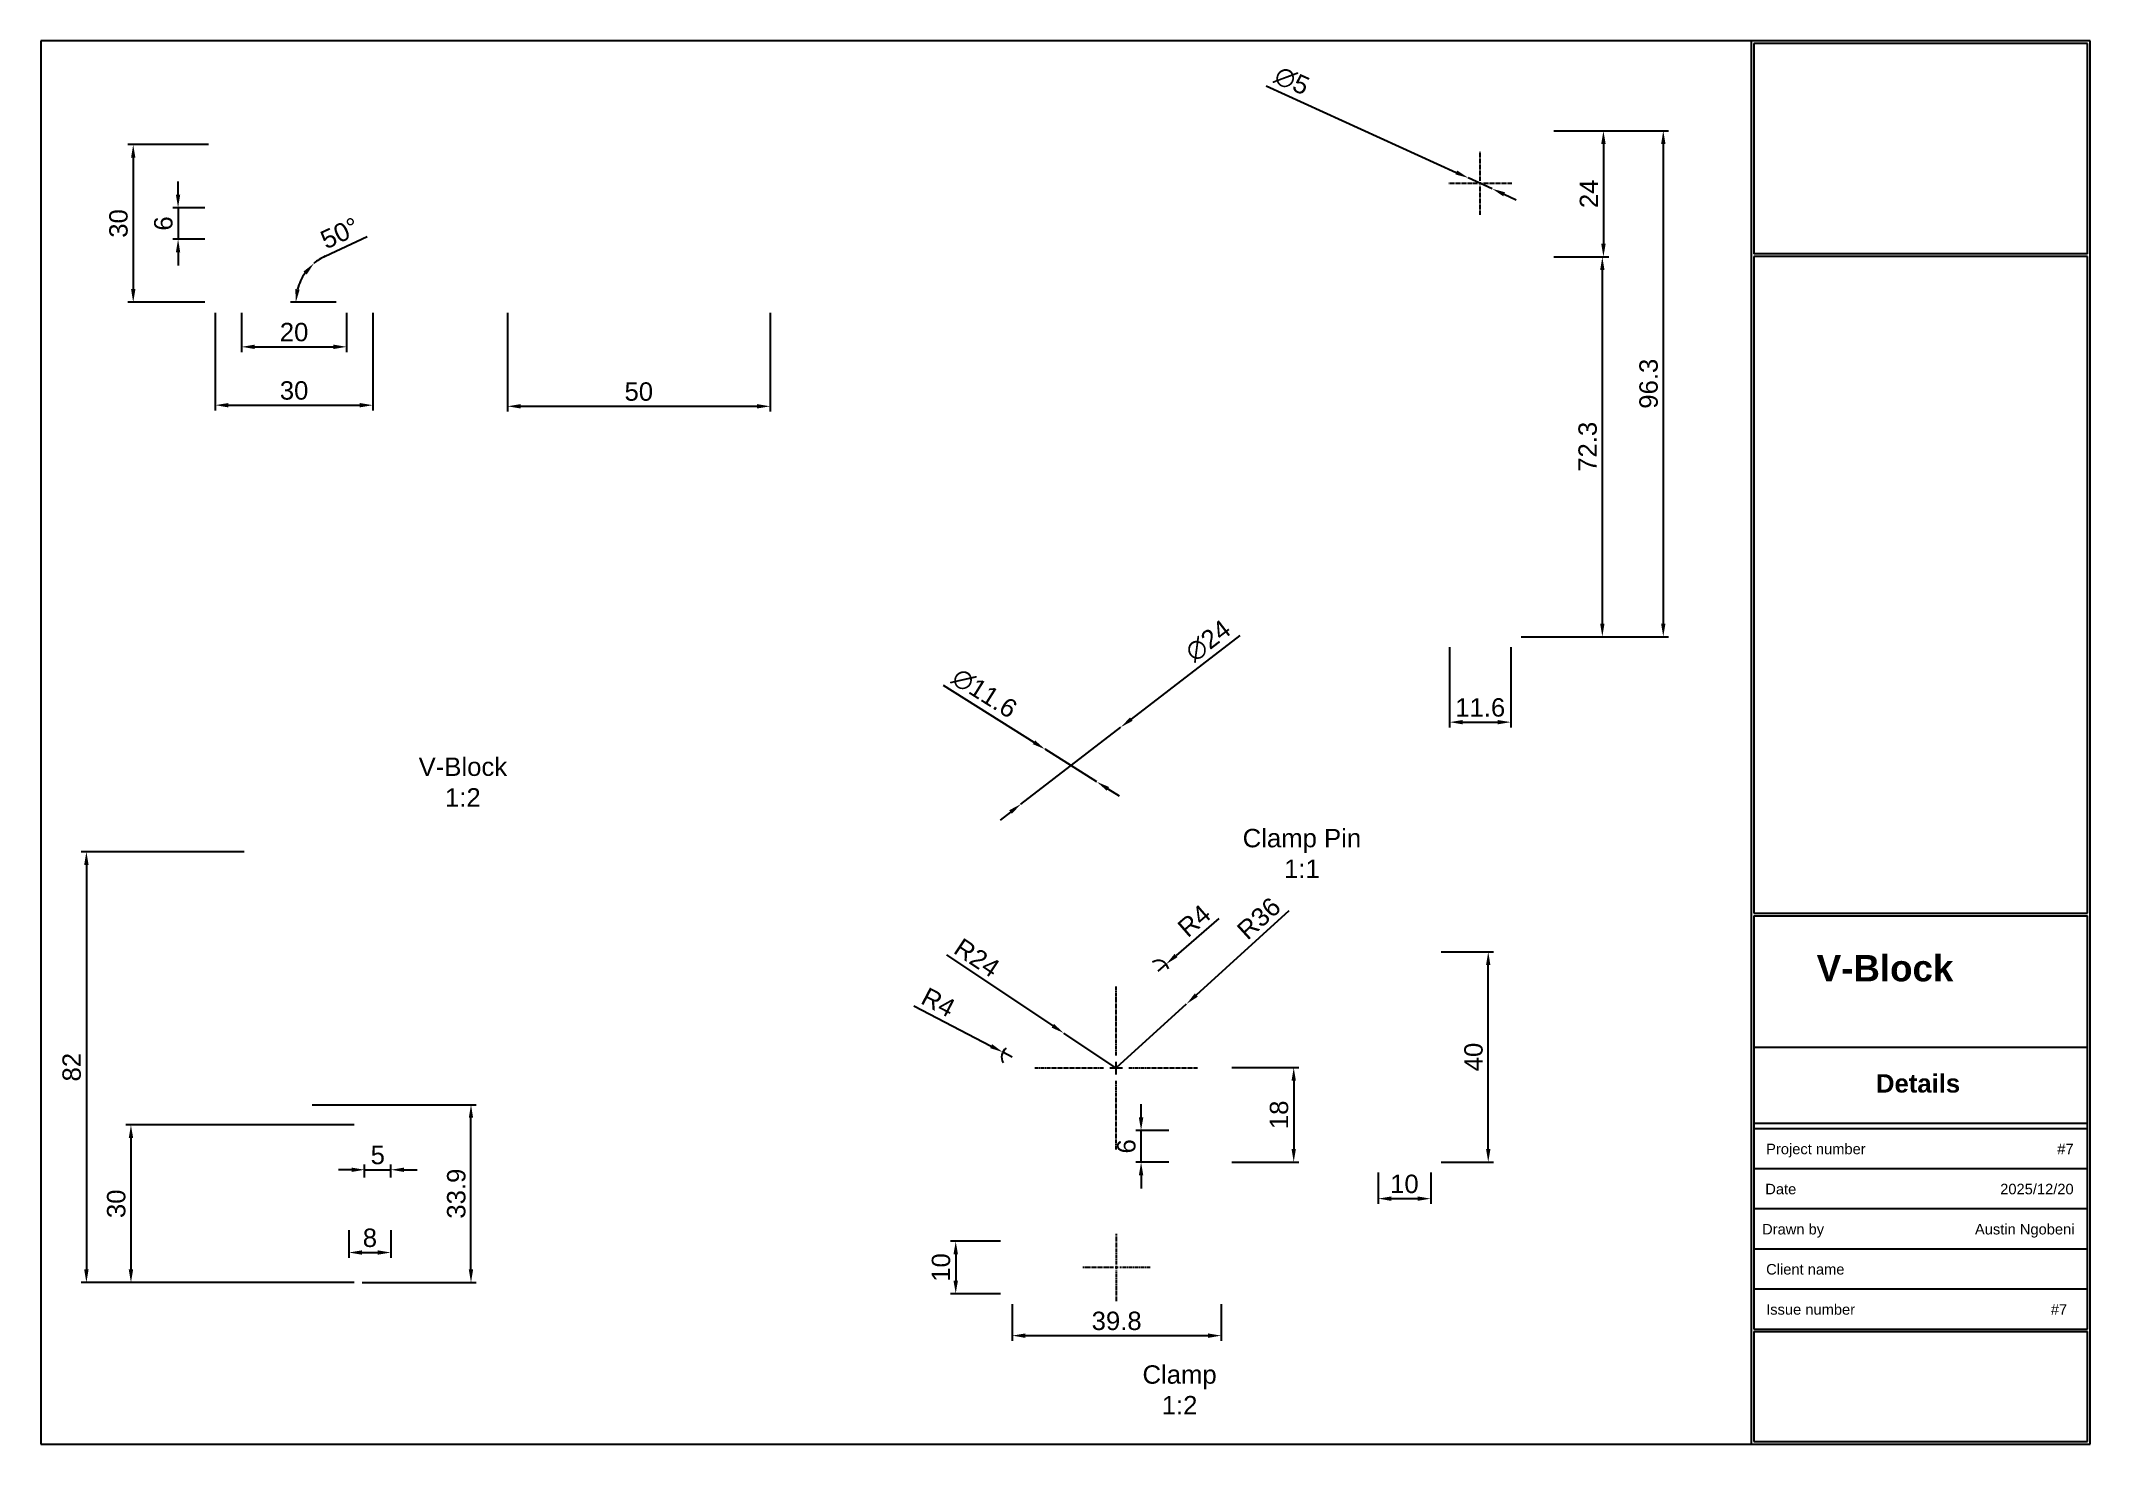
# Paper-space layout 'Layout1' of a CAD drawing. Header units: millimetres. Extents: x 15 to 405, y 15 to 282.
import ezdxf

# ---------------------------------------------------------------- set-up
doc = ezdxf.new("R2010")
doc.units = ezdxf.units.MM
doc.linetypes.add('CENTER2', pattern=[1.125, 0.75, -0.125, 0.125, -0.125])
doc.layers.get('0').update_dxf_attribs({"linetype": 'CONTINUOUS'})
doc.layers.get('DEFPOINTS').update_dxf_attribs({"linetype": 'CONTINUOUS'})
doc.layers.add('CONSTRUCT', color=1, linetype='CONTINUOUS')
doc.styles.add('3.5mm Text', font='arial.ttf', dxfattribs={"height": 3.5})
doc.styles.add('5mm Text', font='arial.ttf', dxfattribs={"height": 5})
doc.dimstyles.new('Building Draughting', dxfattribs={"dimtxt": 3.5, "dimasz": 2.5, "dimexe": 1, "dimexo": 2, "dimgap": 1, "dimtad": 1, "dimrnd": 0.1, "dimdsep": 46, "dimtxsty": '3.5mm Text', "dimcen": 0, "dimclrd": 7, "dimclre": 7, "dimclrt": 7, "dimadec": 0, "dimazin": 0, "dimtp": 0.02, "dimtm": 0.01, "dimtfac": 0.7, "dimtmove": 0, "dimatfit": 3, "dimfxl": 1, "dimtolj": 1, "dimtzin": 0, "dimlwd": -1, "dimlwe": -1, "dimarcsym": 0})

# ---------------------------------------------------------------- blocks, each defined once
blk = doc.blocks.new('a3')
for p, q in [((390, 267), (0, 267)), ((0, 267), (0, 0)), ((325.49, 267), (325.49, 0)), ((389.5, 266.5), (325.99, 266.5)), ((325.99, 266.5), (325.99, 226.5)), ((389.5, 226.5), (389.5, 266.5)), ((390, 0), (390, 267)), ((389.5, 226.5), (325.99, 226.5)), ((389.5, 226), (325.99, 226)), ((325.99, 226), (325.99, 101)), ((389.5, 101), (389.5, 226)), ((325.99, 101), (389.5, 101)), ((325.99, 100.5), (325.99, 21.88)), ((325.99, 100.5), (389.5, 100.5)), ((389.5, 21.88), (389.5, 100.5)), ((325.99, 75.5), (389.5, 75.5)), ((325.99, 61.06), (389.5, 61.06)), ((325.99, 60.06), (389.5, 60.06)), ((325.99, 52.42), (389.5, 52.42)), ((325.99, 44.79), (389.5, 44.79)), ((325.99, 37.15), (389.5, 37.15)), ((325.99, 29.52), (389.5, 29.52)), ((325.99, 21.88), (389.5, 21.88)), ((325.99, 21.38), (325.99, 0.5)), ((325.99, 21.38), (389.5, 21.38)), ((389.5, 0.5), (389.5, 21.38)), ((0, 0), (390, 0)), ((325.99, 0.5), (389.5, 0.5))]:
    blk.add_line(p, q)
at = {"attachment_point": 1}
for s, width, heights, insert, char_height, style in [('{\\fArial|b1|i0|c0|p34;\\C256;\\c0;V-Block}', 44.15, [0], (337.98, 93.05), 5, '5mm Text'), ('\\pxqc;{\\fArial|b1|i0|c0|p34;\\C256;\\c0;Details}', 39.6798, [0], (337.43, 70.38), 3.5, '3.5mm Text'), ('\\pxqr;{\\C256;\\c0;Project number                                               #7}', 59.3032, [0], (327.58, 57.15), 2, '3.5mm Text'), ('\\pxqr;{\\C256;\\c0;Date                                                  2025/12/20}', 59.3032, [0], (327.58, 49.52), 2, '3.5mm Text'), ('{\\C256;\\c0;Drawn by                                     Austin Ngobeni      }', 59.3032, [2.59], (327.58, 41.88), 2, '3.5mm Text'), ('{\\C256;\\c0; Client name                                           }', 59.3032, [0], (327.58, 34.25), 2, '3.5mm Text'), ('{\\C256;\\c0; Issue number                                                #7}', 59.3032, [0], (327.58, 26.61), 2, '3.5mm Text')]:
    blk.add_mtext_dynamic_manual_height_columns(s, width=width, gutter_width=17.5, heights=heights, dxfattribs=dict(at, insert=insert, char_height=char_height, style=style))
blk = doc.blocks.new('*D21')
at = {"layer": 'CONSTRUCT', "color": 7, "transparency": 16777216}
for p, q in [((48.29, 230.31), (48.29, 211.73)), ((78.29, 230.31), (78.29, 211.73)), ((50.79, 212.73), (75.79, 212.73))]:
    blk.add_line(p, q, dxfattribs=at)
for points in [[(50.79, 213.14), (50.79, 212.31), (48.29, 212.73)], [(75.79, 213.14), (75.79, 212.31), (78.29, 212.73)]]:
    blk.add_solid(points, dxfattribs=at)
at = {"layer": 'DEFPOINTS', "color": 0, "transparency": 16777216}
for p in [(48.29, 232.31), (78.29, 232.31), (78.29, 212.73)]:
    blk.add_point(p, dxfattribs=at)
at = {"layer": 'CONSTRUCT', "color": 7, "transparency": 16777216, "insert": (63.29, 215.51), "char_height": 3.5, "attachment_point": 5, "style": '3.5mm Text'}
blk.add_mtext('\\A1;30', dxfattribs=at)
blk = doc.blocks.new('*D22')
at = {"layer": 'CONSTRUCT', "color": 7, "transparency": 16777216}
for p, q in [((103.9, 230.31), (103.9, 211.52)), ((153.9, 230.31), (153.9, 211.52)), ((106.4, 212.52), (151.4, 212.52))]:
    blk.add_line(p, q, dxfattribs=at)
for points in [[(106.4, 212.93), (106.4, 212.1), (103.9, 212.52)], [(151.4, 212.93), (151.4, 212.1), (153.9, 212.52)]]:
    blk.add_solid(points, dxfattribs=at)
at = {"layer": 'DEFPOINTS', "color": 0, "transparency": 16777216}
for p in [(103.9, 232.31), (153.9, 232.31), (153.9, 212.52)]:
    blk.add_point(p, dxfattribs=at)
at = {"layer": 'CONSTRUCT', "color": 7, "transparency": 16777216, "insert": (128.9, 215.3), "char_height": 3.5, "attachment_point": 5, "style": '3.5mm Text'}
blk.add_mtext('\\A1;50', dxfattribs=at)
blk = doc.blocks.new('*D23')
at = {"layer": 'CONSTRUCT', "color": 7, "transparency": 16777216}
for p, q in [((53.29, 230.31), (53.29, 222.83)), ((73.29, 230.31), (73.29, 222.83)), ((55.79, 223.83), (70.79, 223.83))]:
    blk.add_line(p, q, dxfattribs=at)
for points in [[(55.79, 224.25), (55.79, 223.42), (53.29, 223.83)], [(70.79, 224.25), (70.79, 223.42), (73.29, 223.83)]]:
    blk.add_solid(points, dxfattribs=at)
at = {"layer": 'DEFPOINTS', "color": 0, "transparency": 16777216}
for p in [(53.29, 232.31), (73.29, 232.31), (73.29, 223.83)]:
    blk.add_point(p, dxfattribs=at)
at = {"layer": 'CONSTRUCT', "color": 7, "transparency": 16777216, "insert": (63.29, 226.62), "char_height": 3.5, "attachment_point": 5, "style": '3.5mm Text'}
blk.add_mtext('\\A1;20', dxfattribs=at)
blk = doc.blocks.new('*D24')
at = {"layer": 'CONSTRUCT', "color": 7, "transparency": 16777216}
for p, q in [((46.98, 262.31), (31.67, 262.31)), ((32.67, 259.81), (32.67, 234.81)), ((46.29, 232.31), (31.67, 232.31))]:
    blk.add_line(p, q, dxfattribs=at)
for points in [[(32.26, 259.81), (33.09, 259.81), (32.67, 262.31)], [(32.26, 234.81), (33.09, 234.81), (32.67, 232.31)]]:
    blk.add_solid(points, dxfattribs=at)
at = {"layer": 'DEFPOINTS', "color": 0, "transparency": 16777216}
for p in [(48.98, 262.31), (32.67, 232.31), (48.29, 232.31)]:
    blk.add_point(p, dxfattribs=at)
at = {"layer": 'CONSTRUCT', "color": 7, "transparency": 16777216, "insert": (29.88, 247.31), "char_height": 3.5, "attachment_point": 5, "rotation": 90, "style": '3.5mm Text'}
blk.add_mtext('\\A1;30', dxfattribs=at)
blk = doc.blocks.new('*D25')
at = {"layer": 'CONSTRUCT', "color": 7, "transparency": 16777216}
for p, q in [((41.21, 252.81), (41.21, 255.31)), ((46.29, 250.31), (40.21, 250.31)), ((41.21, 250.31), (41.21, 244.31)), ((46.29, 244.31), (40.21, 244.31)), ((41.21, 241.81), (41.21, 239.31))]:
    blk.add_line(p, q, dxfattribs=at)
for points in [[(40.79, 252.81), (41.62, 252.81), (41.21, 250.31)], [(40.79, 241.81), (41.62, 241.81), (41.21, 244.31)]]:
    blk.add_solid(points, dxfattribs=at)
at = {"layer": 'DEFPOINTS', "color": 0, "transparency": 16777216}
for p in [(48.29, 250.31), (41.21, 244.31), (48.29, 244.31)]:
    blk.add_point(p, dxfattribs=at)
at = {"layer": 'CONSTRUCT', "color": 7, "transparency": 16777216, "insert": (38.42, 247.31), "char_height": 3.5, "attachment_point": 5, "rotation": 90, "style": '3.5mm Text'}
blk.add_mtext('\\A1;6', dxfattribs=at)
blk = doc.blocks.new('*D26')
at = {"layer": 'CONSTRUCT', "color": 7, "transparency": 16777216}
for p, q in [((69.18, 241.06), (77.2, 244.83)), ((71.29, 232.31), (62.62, 232.31))]:
    blk.add_line(p, q, dxfattribs=at)
for start, end in [(115.1508, 130), (144.8492, 165.1508)]:
    blk.add_arc((73.29, 232.31), 9.67, start, end, dxfattribs=at)
for points in [[(65.07, 238.16), (65.69, 237.6), (67.07, 239.72)], [(64.35, 234.73), (63.52, 234.84), (63.62, 232.31)]]:
    blk.add_solid(points, dxfattribs=at)
at = {"layer": 'DEFPOINTS', "color": 0, "transparency": 16777216}
for p in [(64.9, 242.31), (64.02, 235.08), (73.29, 232.31), (73.29, 232.31), (78.29, 232.31)]:
    blk.add_point(p, dxfattribs=at)
at = {"layer": 'CONSTRUCT', "color": 7, "transparency": 16777216, "insert": (72.01, 245.47), "char_height": 3.5, "attachment_point": 5, "rotation": 25.1508, "style": '3.5mm Text'}
blk.add_mtext('\\A1;50°', dxfattribs=at)
blk = doc.blocks.new('*D35')
at = {"layer": 'CONSTRUCT', "color": 7, "transparency": 16777216}
for p, q in [((303.05, 264.95), (324.89, 264.95)), ((323.89, 262.45), (323.89, 171.17)), ((296.87, 168.67), (324.89, 168.67))]:
    blk.add_line(p, q, dxfattribs=at)
for points in [[(323.48, 262.45), (324.31, 262.45), (323.89, 264.95)], [(323.48, 171.17), (324.31, 171.17), (323.89, 168.67)]]:
    blk.add_solid(points, dxfattribs=at)
at = {"layer": 'DEFPOINTS', "color": 0, "transparency": 16777216}
for p in [(301.05, 264.95), (294.87, 168.67), (323.89, 168.67)]:
    blk.add_point(p, dxfattribs=at)
at = {"layer": 'CONSTRUCT', "color": 7, "transparency": 16777216, "insert": (321.11, 216.81), "char_height": 3.5, "attachment_point": 5, "rotation": 90, "style": '3.5mm Text'}
blk.add_mtext('\\A1;96.3', dxfattribs=at)
blk = doc.blocks.new('*D36')
at = {"layer": 'CONSTRUCT', "color": 7, "transparency": 16777216}
for p, q in [((303.05, 240.95), (313.29, 240.95)), ((312.29, 238.45), (312.29, 171.17)), ((296.87, 168.67), (313.29, 168.67))]:
    blk.add_line(p, q, dxfattribs=at)
for points in [[(311.88, 238.45), (312.71, 238.45), (312.29, 240.95)], [(311.88, 171.17), (312.71, 171.17), (312.29, 168.67)]]:
    blk.add_solid(points, dxfattribs=at)
at = {"layer": 'DEFPOINTS', "color": 0, "transparency": 16777216}
for p in [(301.05, 240.95), (294.87, 168.67), (312.29, 168.67)]:
    blk.add_point(p, dxfattribs=at)
at = {"layer": 'CONSTRUCT', "color": 7, "transparency": 16777216, "insert": (309.51, 204.81), "char_height": 3.5, "attachment_point": 5, "rotation": 90, "style": '3.5mm Text'}
blk.add_mtext('\\A1;72.3', dxfattribs=at)
blk = doc.blocks.new('*D37')
at = {"layer": 'CONSTRUCT', "color": 7, "transparency": 16777216}
for p, q in [((283.23, 166.67), (283.23, 151.41)), ((294.87, 166.67), (294.87, 151.41)), ((285.73, 152.41), (292.37, 152.41))]:
    blk.add_line(p, q, dxfattribs=at)
for points in [[(285.73, 152.82), (285.73, 151.99), (283.23, 152.41)], [(292.37, 152.82), (292.37, 151.99), (294.87, 152.41)]]:
    blk.add_solid(points, dxfattribs=at)
at = {"layer": 'DEFPOINTS', "color": 0, "transparency": 16777216}
for p in [(283.23, 168.67), (294.87, 168.67), (294.87, 152.41)]:
    blk.add_point(p, dxfattribs=at)
at = {"layer": 'CONSTRUCT', "color": 7, "transparency": 16777216, "insert": (289.05, 155.19), "char_height": 3.5, "attachment_point": 5, "style": '3.5mm Text'}
blk.add_mtext('\\A1;11.6', dxfattribs=at)
blk = doc.blocks.new('*U38')
at = {"layer": 'CONSTRUCT', "color": 0, "linetype": 'CENTER2', "transparency": 16777216}
for p, q in [((0, 0.5), (0, 6)), ((-6, 0), (-0.5, 0)), ((0.5, 0), (6, 0)), ((0, -6), (0, -0.5))]:
    blk.add_line(p, q, dxfattribs=at)
at = {"layer": 'CONSTRUCT', "color": 0, "linetype": 'Continuous', "transparency": 16777216}
for p, q in [((-0.25, 0), (0.25, 0)), ((0, -0.25), (0, 0.25))]:
    blk.add_line(p, q, dxfattribs=at)
blk = doc.blocks.new('*D39')
at = {"layer": 'CONSTRUCT', "color": 7, "transparency": 16777216}
for p, q in [((248.3, 273.53), (284.5, 257.02)), ((291.32, 253.91), (286.78, 255.98)), ((293.6, 252.87), (295.87, 251.83))]:
    blk.add_line(p, q, dxfattribs=at)
for points in [[(284.67, 257.4), (284.33, 256.64), (286.78, 255.98)], [(293.77, 253.25), (293.43, 252.49), (291.32, 253.91)]]:
    blk.add_solid(points, dxfattribs=at)
at = {"layer": 'DEFPOINTS', "color": 0, "transparency": 16777216}
for p in [(286.78, 255.98), (291.32, 253.91)]:
    blk.add_point(p, dxfattribs=at)
at = {"layer": 'CONSTRUCT', "color": 7, "transparency": 16777216, "insert": (253.2, 274.46), "char_height": 3.5, "attachment_point": 5, "rotation": 335.4882, "style": '3.5mm Text'}
blk.add_mtext('\\A1;∅5', dxfattribs=at)
blk = doc.blocks.new('*D40')
at = {"layer": 'CONSTRUCT', "color": 7, "transparency": 16777216}
for p, q in [((243.31, 168.89), (222.64, 152.99)), ((201.64, 136.83), (220.66, 151.46)), ((199.66, 135.3), (197.68, 133.78))]:
    blk.add_line(p, q, dxfattribs=at)
for points in [[(222.39, 153.32), (222.9, 152.66), (220.66, 151.46)], [(199.4, 135.64), (199.91, 134.97), (201.64, 136.83)]]:
    blk.add_solid(points, dxfattribs=at)
at = {"layer": 'DEFPOINTS', "color": 0, "transparency": 16777216}
for p in [(220.66, 151.46), (201.64, 136.83)]:
    blk.add_point(p, dxfattribs=at)
at = {"layer": 'CONSTRUCT', "color": 7, "transparency": 16777216, "insert": (237.26, 167.88), "char_height": 3.5, "attachment_point": 5, "rotation": 37.5728, "style": '3.5mm Text'}
blk.add_mtext('\\A1;∅24', dxfattribs=at)
blk = doc.blocks.new('*D41')
at = {"layer": 'CONSTRUCT', "color": 7, "transparency": 16777216}
for p, q in [((186.85, 159.43), (204.11, 148.58)), ((216.08, 141.05), (206.22, 147.25)), ((218.19, 139.72), (220.31, 138.38))]:
    blk.add_line(p, q, dxfattribs=at)
for points in [[(204.33, 148.93), (203.89, 148.22), (206.22, 147.25)], [(218.41, 140.07), (217.97, 139.36), (216.08, 141.05)]]:
    blk.add_solid(points, dxfattribs=at)
at = {"layer": 'DEFPOINTS', "color": 0, "transparency": 16777216}
for p in [(206.22, 147.25), (216.08, 141.05)]:
    blk.add_point(p, dxfattribs=at)
at = {"layer": 'CONSTRUCT', "color": 7, "transparency": 16777216, "insert": (194.69, 157.91), "char_height": 3.5, "attachment_point": 5, "rotation": 327.8226, "style": '3.5mm Text'}
blk.add_mtext('\\A1;∅11.6', dxfattribs=at)
blk = doc.blocks.new('*D42')
at = {"layer": 'CONSTRUCT', "color": 7, "transparency": 16777216}
for p, q in [((303.05, 264.95), (313.5, 264.95)), ((312.5, 262.45), (312.5, 243.45)), ((303.05, 240.95), (313.5, 240.95))]:
    blk.add_line(p, q, dxfattribs=at)
for points in [[(312.08, 262.45), (312.92, 262.45), (312.5, 264.95)], [(312.08, 243.45), (312.92, 243.45), (312.5, 240.95)]]:
    blk.add_solid(points, dxfattribs=at)
at = {"layer": 'DEFPOINTS', "color": 0, "transparency": 16777216}
for p in [(301.05, 264.95), (301.05, 240.95), (312.5, 240.95)]:
    blk.add_point(p, dxfattribs=at)
at = {"layer": 'CONSTRUCT', "color": 7, "transparency": 16777216, "insert": (309.74, 252.95), "char_height": 3.5, "attachment_point": 5, "rotation": 90, "style": '3.5mm Text'}
blk.add_mtext('\\A1;24', dxfattribs=at)
blk = doc.blocks.new('*D45')
at = {"layer": 'CONSTRUCT', "color": 7, "transparency": 16777216}
for p, q in [((66.72, 79.61), (97.96, 79.61)), ((96.96, 48.25), (96.96, 77.11)), ((76.22, 45.75), (97.96, 45.75))]:
    blk.add_line(p, q, dxfattribs=at)
for points in [[(96.54, 77.11), (97.37, 77.11), (96.96, 79.61)], [(96.54, 48.25), (97.37, 48.25), (96.96, 45.75)]]:
    blk.add_solid(points, dxfattribs=at)
at = {"layer": 'DEFPOINTS', "color": 0, "transparency": 16777216}
for p in [(64.72, 79.61), (96.96, 79.61), (74.22, 45.75)]:
    blk.add_point(p, dxfattribs=at)
at = {"layer": 'CONSTRUCT', "color": 7, "transparency": 16777216, "insert": (94.17, 62.68), "char_height": 3.5, "attachment_point": 5, "rotation": 90, "style": '3.5mm Text'}
blk.add_mtext('\\A1;33.9', dxfattribs=at)
blk = doc.blocks.new('*D46')
at = {"layer": 'CONSTRUCT', "color": 7, "transparency": 16777216}
for p, q in [((73.72, 55.75), (73.72, 50.48)), ((81.72, 55.75), (81.72, 50.48)), ((76.22, 51.48), (79.22, 51.48))]:
    blk.add_line(p, q, dxfattribs=at)
for points in [[(76.22, 51.89), (76.22, 51.06), (73.72, 51.48)], [(79.22, 51.89), (79.22, 51.06), (81.72, 51.48)]]:
    blk.add_solid(points, dxfattribs=at)
at = {"layer": 'DEFPOINTS', "color": 0, "transparency": 16777216}
for p in [(73.72, 57.75), (81.72, 57.75), (81.72, 51.48)]:
    blk.add_point(p, dxfattribs=at)
at = {"layer": 'CONSTRUCT', "color": 7, "transparency": 16777216, "insert": (77.72, 54.26), "char_height": 3.5, "attachment_point": 5, "style": '3.5mm Text'}
blk.add_mtext('\\A1;8', dxfattribs=at)
blk = doc.blocks.new('*D47')
at = {"layer": 'CONSTRUCT', "color": 7, "transparency": 16777216}
for p, q in [((74.22, 67.23), (71.72, 67.23)), ((76.72, 65.75), (76.72, 68.23)), ((76.72, 67.23), (81.72, 67.23)), ((81.72, 65.75), (81.72, 68.23)), ((84.22, 67.23), (86.72, 67.23))]:
    blk.add_line(p, q, dxfattribs=at)
for points in [[(74.22, 67.64), (74.22, 66.81), (76.72, 67.23)], [(84.22, 67.64), (84.22, 66.81), (81.72, 67.23)]]:
    blk.add_solid(points, dxfattribs=at)
at = {"layer": 'DEFPOINTS', "color": 0, "transparency": 16777216}
for p in [(81.72, 67.23), (76.72, 63.75), (81.72, 63.75)]:
    blk.add_point(p, dxfattribs=at)
at = {"layer": 'CONSTRUCT', "color": 7, "transparency": 16777216, "insert": (79.22, 70.01), "char_height": 3.5, "attachment_point": 5, "style": '3.5mm Text'}
blk.add_mtext('\\A1;5', dxfattribs=at)
blk = doc.blocks.new('*D48')
at = {"layer": 'CONSTRUCT', "color": 7, "transparency": 16777216}
for p, q in [((74.72, 75.75), (31.24, 75.75)), ((32.24, 73.25), (32.24, 48.25)), ((74.72, 45.75), (31.24, 45.75))]:
    blk.add_line(p, q, dxfattribs=at)
for points in [[(31.82, 73.25), (32.66, 73.25), (32.24, 75.75)], [(31.82, 48.25), (32.66, 48.25), (32.24, 45.75)]]:
    blk.add_solid(points, dxfattribs=at)
at = {"layer": 'DEFPOINTS', "color": 0, "transparency": 16777216}
for p in [(76.72, 75.75), (32.24, 45.75), (76.72, 45.75)]:
    blk.add_point(p, dxfattribs=at)
at = {"layer": 'CONSTRUCT', "color": 7, "transparency": 16777216, "insert": (29.45, 60.75), "char_height": 3.5, "attachment_point": 5, "rotation": 90, "style": '3.5mm Text'}
blk.add_mtext('\\A1;30', dxfattribs=at)
blk = doc.blocks.new('*D49')
at = {"layer": 'CONSTRUCT', "color": 7, "transparency": 16777216}
for p, q in [((53.81, 127.75), (22.76, 127.75)), ((23.76, 125.25), (23.76, 48.25)), ((53.81, 45.75), (22.76, 45.75))]:
    blk.add_line(p, q, dxfattribs=at)
for points in [[(23.34, 125.25), (24.18, 125.25), (23.76, 127.75)], [(23.34, 48.25), (24.18, 48.25), (23.76, 45.75)]]:
    blk.add_solid(points, dxfattribs=at)
at = {"layer": 'DEFPOINTS', "color": 0, "transparency": 16777216}
for p in [(55.81, 127.75), (23.76, 45.75), (55.81, 45.75)]:
    blk.add_point(p, dxfattribs=at)
at = {"layer": 'CONSTRUCT', "color": 7, "transparency": 16777216, "insert": (20.97, 86.75), "char_height": 3.5, "attachment_point": 5, "rotation": 90, "style": '3.5mm Text'}
blk.add_mtext('\\A1;82', dxfattribs=at)
blk = doc.blocks.new('*D60')
at = {"layer": 'CONSTRUCT', "color": 7, "transparency": 16777216}
for p, q in [((199.95, 41.63), (199.95, 34.66)), ((239.76, 41.63), (239.76, 34.66)), ((202.45, 35.66), (237.26, 35.66))]:
    blk.add_line(p, q, dxfattribs=at)
for points in [[(202.45, 36.08), (202.45, 35.24), (199.95, 35.66)], [(237.26, 36.08), (237.26, 35.24), (239.76, 35.66)]]:
    blk.add_solid(points, dxfattribs=at)
at = {"layer": 'DEFPOINTS', "color": 0, "transparency": 16777216}
for p in [(199.95, 43.63), (239.76, 43.63), (239.76, 35.66)]:
    blk.add_point(p, dxfattribs=at)
at = {"layer": 'CONSTRUCT', "color": 7, "transparency": 16777216, "insert": (219.85, 38.45), "char_height": 3.5, "attachment_point": 5, "style": '3.5mm Text'}
blk.add_mtext('\\A1;39.8', dxfattribs=at)
blk = doc.blocks.new('*D61')
at = {"layer": 'CONSTRUCT', "color": 7, "transparency": 16777216}
for p, q in [((197.76, 53.63), (188.22, 53.63)), ((189.22, 51.13), (189.22, 46.13)), ((197.76, 43.63), (188.22, 43.63))]:
    blk.add_line(p, q, dxfattribs=at)
for points in [[(188.8, 51.13), (189.64, 51.13), (189.22, 53.63)], [(188.8, 46.13), (189.64, 46.13), (189.22, 43.63)]]:
    blk.add_solid(points, dxfattribs=at)
at = {"layer": 'DEFPOINTS', "color": 0, "transparency": 16777216}
for p in [(199.76, 53.63), (189.22, 43.63), (199.76, 43.63)]:
    blk.add_point(p, dxfattribs=at)
at = {"layer": 'CONSTRUCT', "color": 7, "transparency": 16777216, "insert": (186.43, 48.63), "char_height": 3.5, "attachment_point": 5, "rotation": 90, "style": '3.5mm Text'}
blk.add_mtext('\\A1;10', dxfattribs=at)
blk = doc.blocks.new('*D62')
at = {"layer": 'CONSTRUCT', "color": 7, "transparency": 16777216}
for p, q in [((252.62, 116.48), (235.01, 100.47)), ((219.85, 86.68), (233.16, 98.79))]:
    blk.add_line(p, q, dxfattribs=at)
blk.add_solid([(234.73, 100.78), (235.29, 100.16), (233.16, 98.79)], dxfattribs=at)
at = {"layer": 'DEFPOINTS', "color": 0, "transparency": 16777216}
for p in [(233.16, 98.79), (219.85, 86.68)]:
    blk.add_point(p, dxfattribs=at)
at = {"layer": 'CONSTRUCT', "color": 7, "transparency": 16777216, "insert": (246.91, 115.06), "char_height": 3.5, "attachment_point": 5, "rotation": 42.2812, "style": '3.5mm Text'}
blk.add_mtext('\\A1;R36', dxfattribs=at)
blk = doc.blocks.new('*D63')
at = {"layer": 'CONSTRUCT', "color": 7, "transparency": 16777216}
for p, q in [((187.44, 108.16), (207.7, 94.63)), ((219.76, 86.58), (209.78, 93.24))]:
    blk.add_line(p, q, dxfattribs=at)
blk.add_solid([(207.93, 94.98), (207.47, 94.28), (209.78, 93.24)], dxfattribs=at)
at = {"layer": 'DEFPOINTS', "color": 0, "transparency": 16777216}
for p in [(209.78, 93.24), (219.76, 86.58)]:
    blk.add_point(p, dxfattribs=at)
at = {"layer": 'CONSTRUCT', "color": 7, "transparency": 16777216, "insert": (193.27, 107.58), "char_height": 3.5, "attachment_point": 5, "rotation": 326.2675, "style": '3.5mm Text'}
blk.add_mtext('\\A1;R24', dxfattribs=at)
blk = doc.blocks.new('*D64')
at = {"layer": 'CONSTRUCT', "color": 7, "transparency": 16777216}
for p, q in [((181.25, 98.43), (195.96, 90.76)), ((199.95, 88.68), (198.17, 89.6))]:
    blk.add_line(p, q, dxfattribs=at)
blk.add_arc((199.95, 88.68), 2, 123.8039, 212.7042, dxfattribs=at)
blk.add_solid([(196.15, 91.13), (195.76, 90.39), (198.17, 89.6)], dxfattribs=at)
at = {"layer": 'DEFPOINTS', "color": 0, "transparency": 16777216}
for p in [(198.17, 89.6), (199.95, 88.68)]:
    blk.add_point(p, dxfattribs=at)
at = {"layer": 'CONSTRUCT', "color": 7, "transparency": 16777216, "insert": (185.91, 99.1), "char_height": 3.5, "attachment_point": 5, "rotation": 332.4518, "style": '3.5mm Text'}
blk.add_mtext('\\A1;R4', dxfattribs=at)
blk = doc.blocks.new('*D65')
at = {"layer": 'CONSTRUCT', "color": 7, "transparency": 16777216}
for p, q in [((239.28, 115.03), (231.16, 107.99)), ((227.76, 105.05), (229.27, 106.36))]:
    blk.add_line(p, q, dxfattribs=at)
blk.add_arc((227.76, 105.05), 2, 12.2667, 122.7042, dxfattribs=at)
blk.add_solid([(230.88, 108.31), (231.43, 107.68), (229.27, 106.36)], dxfattribs=at)
at = {"layer": 'DEFPOINTS', "color": 0, "transparency": 16777216}
for p in [(229.27, 106.36), (227.76, 105.05)]:
    blk.add_point(p, dxfattribs=at)
at = {"layer": 'CONSTRUCT', "color": 7, "transparency": 16777216, "insert": (234.6, 114.61), "char_height": 3.5, "attachment_point": 5, "rotation": 40.9146, "style": '3.5mm Text'}
blk.add_mtext('\\A1;R4', dxfattribs=at)
blk = doc.blocks.new('*D66')
at = {"layer": 'CONSTRUCT', "color": 7, "transparency": 16777216}
for p, q in [((281.62, 108.68), (291.58, 108.68)), ((290.58, 71.18), (290.58, 106.18)), ((281.62, 68.68), (291.58, 68.68))]:
    blk.add_line(p, q, dxfattribs=at)
for points in [[(290.16, 106.18), (290.99, 106.18), (290.58, 108.68)], [(290.16, 71.18), (290.99, 71.18), (290.58, 68.68)]]:
    blk.add_solid(points, dxfattribs=at)
at = {"layer": 'DEFPOINTS', "color": 0, "transparency": 16777216}
for p in [(279.62, 108.68), (290.58, 108.68), (279.62, 68.68)]:
    blk.add_point(p, dxfattribs=at)
at = {"layer": 'CONSTRUCT', "color": 7, "transparency": 16777216, "insert": (287.79, 88.68), "char_height": 3.5, "attachment_point": 5, "rotation": 90, "style": '3.5mm Text'}
blk.add_mtext('\\A1;40', dxfattribs=at)
blk = doc.blocks.new('*D67')
at = {"layer": 'CONSTRUCT', "color": 7, "transparency": 16777216}
for p, q in [((269.62, 66.68), (269.62, 60.73)), ((279.62, 66.68), (279.62, 60.73)), ((272.12, 61.73), (277.12, 61.73))]:
    blk.add_line(p, q, dxfattribs=at)
for points in [[(272.12, 62.15), (272.12, 61.31), (269.62, 61.73)], [(277.12, 62.15), (277.12, 61.31), (279.62, 61.73)]]:
    blk.add_solid(points, dxfattribs=at)
at = {"layer": 'DEFPOINTS', "color": 0, "transparency": 16777216}
for p in [(269.62, 68.68), (279.62, 68.68), (279.62, 61.73)]:
    blk.add_point(p, dxfattribs=at)
at = {"layer": 'CONSTRUCT', "color": 7, "transparency": 16777216, "insert": (274.62, 64.52), "char_height": 3.5, "attachment_point": 5, "style": '3.5mm Text'}
blk.add_mtext('\\A1;10', dxfattribs=at)
blk = doc.blocks.new('*D68')
at = {"layer": 'CONSTRUCT', "color": 7, "transparency": 16777216}
for p, q in [((241.75, 86.68), (254.55, 86.68)), ((253.55, 84.18), (253.55, 71.18)), ((241.75, 68.68), (254.55, 68.68))]:
    blk.add_line(p, q, dxfattribs=at)
for points in [[(253.14, 84.18), (253.97, 84.18), (253.55, 86.68)], [(253.14, 71.18), (253.97, 71.18), (253.55, 68.68)]]:
    blk.add_solid(points, dxfattribs=at)
at = {"layer": 'DEFPOINTS', "color": 0, "transparency": 16777216}
for p in [(239.75, 86.68), (239.75, 68.68), (253.55, 68.68)]:
    blk.add_point(p, dxfattribs=at)
at = {"layer": 'CONSTRUCT', "color": 7, "transparency": 16777216, "insert": (250.77, 77.68), "char_height": 3.5, "attachment_point": 5, "rotation": 90, "style": '3.5mm Text'}
blk.add_mtext('\\A1;18', dxfattribs=at)
blk = doc.blocks.new('*D69')
at = {"layer": 'CONSTRUCT', "color": 7, "transparency": 16777216}
for p, q in [((224.5, 77.18), (224.5, 79.68)), ((229.76, 74.68), (223.5, 74.68)), ((224.5, 68.68), (224.5, 74.68)), ((229.76, 68.68), (223.5, 68.68)), ((224.5, 66.18), (224.5, 63.68))]:
    blk.add_line(p, q, dxfattribs=at)
for points in [[(224.08, 77.18), (224.92, 77.18), (224.5, 74.68)], [(224.08, 66.18), (224.92, 66.18), (224.5, 68.68)]]:
    blk.add_solid(points, dxfattribs=at)
at = {"layer": 'DEFPOINTS', "color": 0, "transparency": 16777216}
for p in [(224.5, 74.68), (231.76, 74.68), (231.76, 68.68)]:
    blk.add_point(p, dxfattribs=at)
at = {"layer": 'CONSTRUCT', "color": 7, "transparency": 16777216, "insert": (221.71, 71.68), "char_height": 3.5, "attachment_point": 5, "rotation": 90, "style": '3.5mm Text'}
blk.add_mtext('\\A1;6', dxfattribs=at)
blk = doc.blocks.new('*U70')
at = {"layer": 'CONSTRUCT', "color": 0, "linetype": 'CENTER2', "transparency": 16777216}
for p, q in [((0, 2.4), (0, 15.5)), ((-15.5, 0), (-2.4, 0)), ((2.4, 0), (15.5, 0)), ((0, -15.5), (0, -2.4))]:
    blk.add_line(p, q, dxfattribs=at)
at = {"layer": 'CONSTRUCT', "color": 0, "linetype": 'Continuous', "transparency": 16777216}
for p, q in [((-1.2, 0), (1.2, 0)), ((0, -1.2), (0, 1.2))]:
    blk.add_line(p, q, dxfattribs=at)
blk = doc.blocks.new('*U71')
at = {"layer": 'CONSTRUCT', "color": 0, "linetype": 'CENTER2', "transparency": 16777216}
for p, q in [((0, 0.58), (0, 6.41)), ((-6.41, 0), (-0.58, 0)), ((0.58, 0), (6.41, 0)), ((0, -6.41), (0, -0.58))]:
    blk.add_line(p, q, dxfattribs=at)
at = {"layer": 'CONSTRUCT', "color": 0, "linetype": 'Continuous', "transparency": 16777216}
for p, q in [((-0.29, 0), (0.29, 0)), ((0, -0.29), (0, 0.29))]:
    blk.add_line(p, q, dxfattribs=at)

psp = doc.layouts.get("Layout1")

# ---------------------------------------------------------------- block references
at = {"layer": 'CONSTRUCT'}
psp.add_blockref('a3', (15.1144, 15.0367), dxfattribs=at)
at = {"layer": 'CONSTRUCT', "linetype": 'CENTER2', "extrusion": (0, 0, -1)}
for name, p in [('*U38', (-289.0502, 254.945)), ('*U70', (-219.756, 86.577))]:
    psp.add_blockref(name, p, dxfattribs=at)
at = {"layer": 'CONSTRUCT', "linetype": 'CENTER2', "extrusion": (0, -2.47379e-16, -1)}
psp.add_blockref('*U71', (-219.8457, 48.6312), dxfattribs=at)

# ---------------------------------------------------------------- texts
at = {"layer": 'CONSTRUCT', "char_height": 3.5, "attachment_point": 1, "style": '3.5mm Text'}
for s, insert in [('\\pxqc;{\\C256;\\c0;V-Block\\P1:2}', (83.2579, 145.6777)), ('\\pxqc;{\\C256;\\c0;Clamp Pin\\P1:1}', (242.9566, 132.0944)), ('\\pxqc;{\\C256;\\c0;Clamp\\P1:2}', (219.6739, 30.0127))]:
    psp.add_mtext_dynamic_manual_height_columns(s, width=24.311698, gutter_width=17.5, heights=[0], dxfattribs=dict(at, insert=insert))

# ---------------------------------------------------------------- dimensions: what is measured, and where the dimension line sits
at = {"layer": 'CONSTRUCT'}
for p1, p2, picture, middle in [((291.3249, 253.9078), (286.7755, 255.9822), '*D39', (252.0003, 271.8388)), ((201.639, 136.8293), (220.6609, 151.4637), '*D40', (239.023, 165.5906)), ((216.0765, 141.0468), (206.2234, 147.2462), '*D41', (193.1578, 155.4669))]:
    dim = psp.add_diameter_dim_2p(p1=p1, p2=p2, dimstyle='Building Draughting', override={"dimlfac": -1}, dxfattribs=at)
    dim.commit()
    dim.dimension.update_dxf_attribs({"geometry": picture, "text_midpoint": middle, "dimtype": 163})
for base, p1, p2, override, picture, middle in [((32.6721, 232.3078), (48.9819, 262.3078), (48.2884, 232.3078), {"dimexe": 1, "dimlfac": 1}, '*D24', (29.8839, 247.3078)), ((323.8944, 168.6715), (301.0502, 264.945), (294.8708, 168.6715), {"dimlfac": 1}, '*D35', (321.1062, 216.8082)), ((41.2081, 244.3078), (48.2884, 250.3078), (48.2884, 244.3078), {"dimlfac": 1}, '*D25', (38.4211, 247.3078)), ((312.2932, 168.6715), (301.0502, 240.945), (294.8708, 168.6715), {"dimlfac": 1}, '*D36', (309.505, 204.8082)), ((23.7602, 45.747), (55.8087, 127.747), (55.8087, 45.747), {"dimlfac": 1}, '*D49', (20.9732, 86.747)), ((290.5763, 108.676), (279.6201, 68.676), (279.6201, 108.676), {"dimlfac": 1}, '*D66', (287.7893, 88.676)), ((253.5546, 68.676), (239.7454, 86.676), (239.7454, 68.676), {"dimlfac": 1}, '*D68', (250.7676, 77.676)), ((96.9564, 79.6102), (74.219, 45.747), (64.719, 79.6102), {"dimlfac": 1}, '*D45', (94.1682, 62.6786)), ((224.5007, 74.676), (231.756, 68.676), (231.756, 74.676), {"dimlfac": 1}, '*D69', (221.7137, 71.676)), ((32.239, 45.747), (76.719, 75.747), (76.719, 45.747), {"dimlfac": 1}, '*D48', (29.4508, 60.747)), ((189.2203, 43.6312), (199.756, 53.6312), (199.756, 43.6312), {"dimlfac": 1}, '*D61', (186.4333, 48.6312))]:
    dim = psp.add_linear_dim(base=base, p1=p1, p2=p2, angle=90, dimstyle='Building Draughting', override=override, dxfattribs=at)
    dim.commit()
    dim.dimension.update_dxf_attribs({"geometry": picture, "text_midpoint": middle})
dim = psp.add_linear_dim(base=(312.5016, 240.945), p1=(301.0502, 264.945), p2=(301.0502, 240.945), angle=90, dimstyle='Building Draughting', dxfattribs=at)
dim.commit()
dim.dimension.update_dxf_attribs({"geometry": '*D42', "text_midpoint": (309.7444, 252.945)})
dim = psp.add_angular_dim_2l(base=(64.0214, 235.0821), line1=((73.2884, 232.3078), (78.2884, 232.3078)), line2=((64.8974, 242.3078), (73.2884, 232.3078)), dimstyle='Building Draughting', dxfattribs=at)
dim.commit()
dim.dimension.update_dxf_attribs({"geometry": '*D26', "text_midpoint": (72.0055, 245.4709)})
for base, p1, p2, picture, middle in [((78.2884, 212.7258), (48.2884, 232.3078), (78.2884, 232.3078), '*D21', (63.2884, 215.514)), ((73.2884, 223.8343), (53.2884, 232.3078), (73.2884, 232.3078), '*D23', (63.2884, 226.6213)), ((153.8977, 212.5174), (103.8977, 232.3078), (153.8977, 232.3078), '*D22', (128.8977, 215.3044)), ((294.8708, 152.4065), (283.2296, 168.6715), (294.8708, 168.6715), '*D37', (289.0502, 155.1935)), ((81.719, 67.2272), (76.719, 63.747), (81.719, 63.747), '*D47', (79.219, 70.007)), ((279.6201, 61.7306), (269.6201, 68.676), (279.6201, 68.676), '*D67', (274.6201, 64.5176)), ((81.719, 51.4751), (73.719, 57.747), (81.719, 57.747), '*D46', (77.719, 54.2621))]:
    dim = psp.add_linear_dim(base=base, p1=p1, p2=p2, dimstyle='Building Draughting', override={"dimlfac": 1}, dxfattribs=at)
    dim.commit()
    dim.dimension.update_dxf_attribs({"geometry": picture, "text_midpoint": middle})
for center, mpoint, picture, middle in [((219.8457, 86.676), (233.163, 98.7858), '*D62', (248.7861, 112.9923)), ((227.756, 105.0452), (229.2674, 106.355), '*D65', (236.397, 112.5341)), ((219.756, 86.577), (209.7763, 93.2407), '*D63', (191.7408, 105.2837)), ((199.9459, 88.676), (198.1727, 89.601), '*D64', (184.6357, 96.6624))]:
    dim = psp.add_radius_dim(center=center, mpoint=mpoint, dimstyle='Building Draughting', override={"dimlfac": -2}, dxfattribs=at)
    dim.commit()
    dim.dimension.update_dxf_attribs({"geometry": picture, "text_midpoint": middle, "dimtype": 164})
dim = psp.add_linear_dim(base=(239.756, 35.6602), p1=(199.9459, 43.6312), p2=(239.756, 43.6312), dimstyle='Building Draughting', dxfattribs=at)
dim.commit()
dim.dimension.update_dxf_attribs({"geometry": '*D60', "text_midpoint": (219.851, 38.4484)})

doc.saveas('drawing.dxf')
